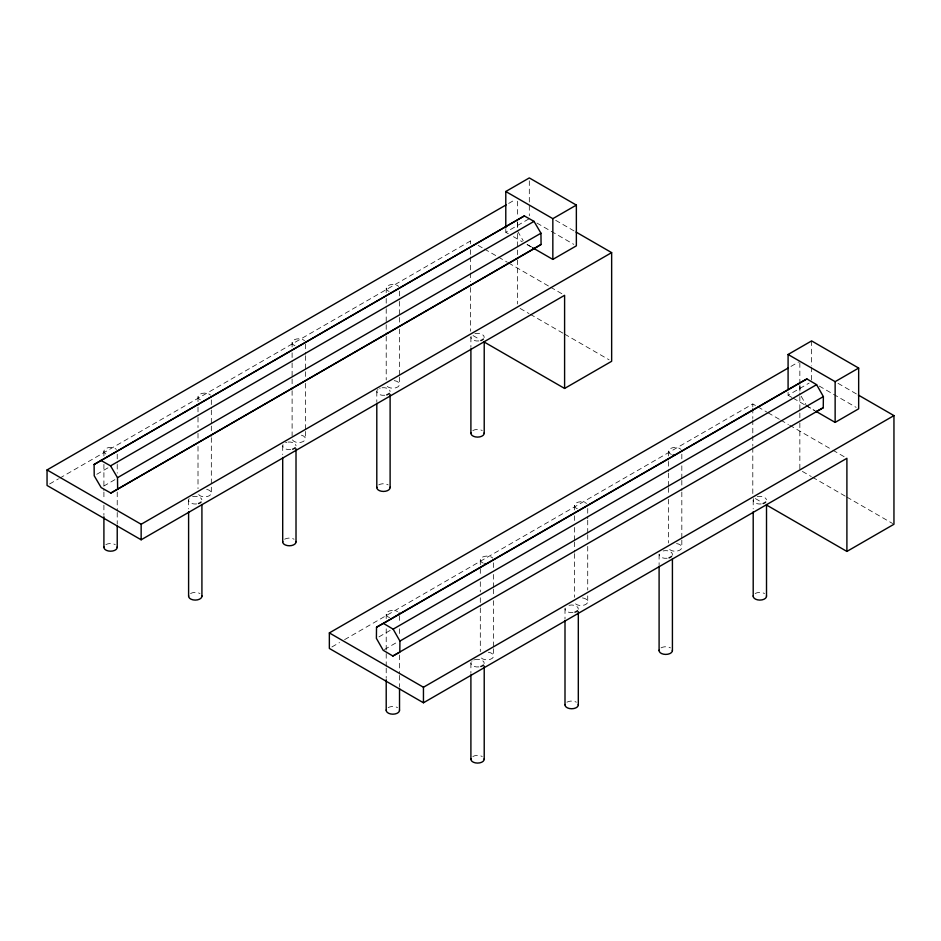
<?xml version="1.0" encoding="UTF-8"?>
<svg xmlns="http://www.w3.org/2000/svg" width="941" height="941" viewBox="0 0 941 941"><rect width="100%" height="100%" fill="white"/><g stroke="black" fill="none" stroke-linecap="round" stroke-linejoin="round"><path stroke-width="0.71" stroke-dasharray="4.71 3.53" d="M799.885 391.091L799.956 384.14M508.646 203.432L515.009 199.763M49.591 483.992L58.495 478.851M59.765 478.122L470.5 240.978L473.041 242.449M505.788 229.345L505.788 232.251L529.312 218.665M96.758 474.299L109.474 466.959M103.698 486.121L115.143 479.522M790.946 366.425L798.58 362.014M331.891 646.973L339.525 642.574M344.606 639.633L752.8 403.971L756.611 406.171M788.087 392.326L788.087 395.232L809.131 383.081M378.941 636.881L390.386 630.282M384.446 649.537L397.161 642.197M527.031 244.484L531.877 247.212M555.696 220.323L574.775 231.333M837.996 383.305L857.075 394.314M536.946 223.076L573.822 244.366M819.246 386.057L856.122 407.347M505.788 232.251L508.328 233.721M513.421 236.661L522.314 241.79M527.407 244.731L531.218 246.93M788.087 395.232L791.899 397.443M793.169 398.172L804.614 404.783M805.896 405.512L814.788 410.652M478.134 245.389L483.215 248.33M484.486 249.059L497.201 256.399M498.471 257.14L507.375 262.268M508.646 263.01L549.344 286.499M550.614 287.24L562.059 293.839M757.881 406.9L766.786 412.04M768.056 412.781L779.501 419.38M780.771 420.121L788.405 424.52M789.675 425.261L831.644 449.48M832.914 450.221L844.359 456.832M520.091 308.425L528.995 313.565M530.265 314.294L563.33 333.385M564.6 334.114L609.109 359.815M802.391 471.406L811.295 476.546M812.565 477.275L845.63 496.366M846.9 497.107L892.68 523.537M473.041 335.584L478.134 338.525M755.341 498.565L760.434 501.506M806.625 405.794L815.106 410.817M517.668 231.286L523.22 240.755M801.203 396.267L805.943 404.606M517.585 222.841L517.644 228.475M811.613 340.913L811.613 365.649M811.613 367.096L811.613 380.199M799.85 362.744L799.85 383.305M799.85 384.775L799.85 395.055M799.85 396.526L799.85 421.486M799.85 422.956L799.85 469.935M753.2 500.165L753.2 508.905M752.8 403.971L752.8 406.877M752.8 408.335L752.8 418.522M752.8 419.98L752.8 434.53M752.8 435.977L752.8 446.163M752.8 447.622L752.8 494.19M681.825 454.185L681.825 460.008M681.825 465.83L681.825 478.934M681.825 480.392L681.825 490.579M681.825 492.037L681.825 538.617M681.825 540.075L681.825 547.356M668.51 451.268L668.51 460.008M668.51 461.466L668.51 471.653M668.51 473.111L668.51 486.215M668.51 487.661L668.51 493.496M668.51 499.318L668.51 542.992M659.1 554.496L659.1 564.682M587.725 508.516L587.725 518.703M587.725 520.161L587.725 533.265M587.725 534.711L587.725 540.534M587.725 546.368L587.725 590.042M587.725 595.865L587.725 601.687M574.41 505.599L574.41 509.963M574.41 515.786L574.41 521.608M574.41 527.442L574.41 540.534M574.41 541.992L574.41 552.191M574.41 553.637L574.41 597.312M565 608.827L565 619.013M529.312 180.837L529.312 215.76M517.55 201.233L517.55 215.912M517.55 221.794L517.55 227.663M517.55 233.533L517.55 258.493M517.55 259.963L517.55 304.014M493.625 562.836L493.625 568.658M493.625 574.481L493.625 587.584M493.625 589.042L493.625 594.865M493.625 600.687L493.625 647.279M493.625 648.737L493.625 656.018M480.31 559.93L480.31 567.211M480.31 568.658L480.31 575.939M480.31 581.761L480.31 591.96M480.31 597.782L480.31 606.51M480.31 607.968L480.31 651.643M470.9 337.184L470.9 347.37M470.9 663.146L470.9 673.344M470.5 240.978L470.5 243.895M470.5 249.718L470.5 255.54M470.5 256.987L470.5 271.537M470.5 272.996L470.5 281.735M470.5 287.546L470.5 331.208M399.525 291.204L399.525 299.932M399.525 301.391L399.525 315.953M399.525 317.399L399.525 323.222M399.525 329.044L399.525 375.635M399.525 377.094L399.525 384.375M399.525 615.708L399.525 622.989M399.525 628.811L399.525 636.092M399.525 655.018L399.525 673.944M399.525 675.403L399.525 687.048M386.21 288.287L386.21 292.651M386.21 298.473L386.21 307.213M386.21 308.672L386.21 323.222M386.21 324.68L386.21 334.878M386.21 336.325L386.21 379.999M386.21 614.261L386.21 618.625M386.21 628.811L386.21 652.113M386.21 653.56L386.21 666.663M386.21 668.122L386.21 678.308M376.8 391.515L376.8 401.701M305.425 344.065L305.425 354.263M305.425 355.722L305.425 370.272M305.425 371.73L305.425 377.553M305.425 383.375L305.425 429.966M305.425 431.425L305.425 438.694M292.11 342.618L292.11 346.982M292.11 352.804L292.11 361.544M292.11 362.991L292.11 377.553M292.11 379.011L292.11 389.198M292.11 390.656L292.11 435.789M282.7 445.834L282.7 454.574M211.325 399.854L211.325 408.594M211.325 410.041L211.325 424.603M211.325 426.061L211.325 436.248M211.325 437.706L211.325 493.025M198.01 396.937L198.01 405.677M198.01 407.135L198.01 415.863M198.01 417.322L198.01 427.52M198.01 433.342L198.01 440.623M198.01 446.446L198.01 488.661M188.6 500.165L188.6 508.905M117.225 454.185L117.225 462.913M117.225 464.372L117.225 473.111M117.225 492.037L117.225 510.963M117.225 512.422L117.225 524.066M103.91 451.268L103.91 457.091M103.91 464.372L103.91 490.579M103.91 492.037L103.91 499.318M103.91 505.141L103.91 515.327M761.222 503.929A6.658 3.846 0 0 1 754.706 502.6A6.658 3.846 0 0 1 753.753 498.636M757.211 496.636A6.658 3.846 0 0 1 766.48 499.765M755.153 593.536A6.658 3.846 0 0 1 764.562 593.536M671.392 454.432A6.658 3.846 0 0 1 670.698 448.434A6.658 3.846 0 0 1 680.99 449.41M676.532 543.592A6.658 3.846 0 0 1 681.802 547.615A6.658 3.846 0 0 1 675.626 551.191A6.658 3.846 0 0 1 668.651 548.144M663.111 550.967A6.658 3.846 0 0 1 669.968 551.52A6.658 3.846 0 0 1 672.274 555.284M667.122 558.26A6.658 3.846 0 0 1 659.135 554.096M661.053 647.867A6.658 3.846 0 0 1 670.462 647.867M577.292 508.763A6.658 3.846 0 0 1 576.362 502.882A6.658 3.846 0 0 1 586.549 503.423M582.432 597.923A6.658 3.846 0 0 1 587.69 602.075A6.658 3.846 0 0 1 581.067 605.522A6.658 3.846 0 0 1 574.445 602.075M569.011 605.298A6.658 3.846 0 0 1 578.28 609.215M573.022 612.579A6.658 3.846 0 0 1 565.141 608.039M566.952 702.186A6.658 3.846 0 0 1 576.362 702.186M483.192 563.094A6.658 3.846 0 0 1 482.498 557.084A6.658 3.846 0 0 1 492.79 558.06M488.332 652.254A6.658 3.846 0 0 1 492.119 658.441A6.658 3.846 0 0 1 480.863 657.536M474.911 659.629A6.658 3.846 0 0 1 484.18 663.546M478.922 666.91A6.658 3.846 0 0 1 471.041 662.358M471.735 661.288A6.658 3.846 0 0 1 472.076 660.97M473.782 659.982A6.658 3.846 0 0 1 474.335 659.794M472.853 756.517A6.658 3.846 0 0 1 482.262 756.517M389.645 617.614A6.658 3.846 0 0 1 387.551 611.944A6.658 3.846 0 0 1 397.572 611.544M388.163 707.62A6.658 3.846 0 0 1 397.572 707.62M105.862 453.985A6.658 3.846 0 0 1 106.556 448.198A6.658 3.846 0 0 1 116.39 449.41M105.862 544.639A6.658 3.846 0 0 1 115.273 544.639M196.622 503.929A6.658 3.846 0 0 1 190.106 502.6A6.658 3.846 0 0 1 189.153 498.636M192.611 496.636A6.658 3.846 0 0 1 201.88 499.765M190.553 593.536A6.658 3.846 0 0 1 199.963 593.536M200.409 399.89A6.658 3.846 0 0 1 200.421 393.985A6.658 3.846 0 0 1 210.49 395.079M206.691 489.367A6.658 3.846 0 0 1 209.373 495.742A6.658 3.846 0 0 1 198.328 494.19M290.722 449.598A6.658 3.846 0 0 1 283.018 444.67M285.582 442.67A6.658 3.846 0 0 1 286.711 442.317M287.993 442.082A6.658 3.846 0 0 1 296.015 445.834M284.653 539.205A6.658 3.846 0 0 1 294.062 539.205M294.992 345.782A6.658 3.846 0 0 1 294.298 339.772A6.658 3.846 0 0 1 304.59 340.748M301.414 435.177A6.658 3.846 0 0 1 303.225 441.552A6.658 3.846 0 0 1 292.428 439.87M384.822 395.267A6.658 3.846 0 0 1 377.118 390.35M377.635 389.645A6.658 3.846 0 0 1 377.976 389.339M379.682 388.351A6.658 3.846 0 0 1 380.235 388.151M382.093 387.751A6.658 3.846 0 0 1 390.115 391.515M378.752 484.874A6.658 3.846 0 0 1 388.163 484.874M389.092 291.451A6.658 3.846 0 0 1 388.398 285.441A6.658 3.846 0 0 1 398.69 286.417M394.232 380.611A6.658 3.846 0 0 1 398.019 386.798A6.658 3.846 0 0 1 386.763 385.892M474.911 333.655A6.658 3.846 0 0 1 484.18 337.584M478.922 340.948A6.658 3.846 0 0 1 471.041 336.396M472.853 430.555A6.658 3.846 0 0 1 482.262 430.555"/><path stroke-width="1.41" d="M376.518 627.224L376.4 638.351L383.175 650.278L392.868 656.006L399.807 652.195L399.925 641.068L393.15 629.153L383.457 623.413L376.518 627.224L799.968 382.752L806.908 378.941L816.6 384.669L823.375 396.596L823.257 407.724L392.868 656.006M94.1 464.501L524.325 215.924L534.018 221.382L540.957 233.215L541.075 244.472L534.3 248.577L110.85 493.06L101.157 487.591L94.218 475.77L94.1 464.501L524.325 215.924M110.85 493.06L541.075 244.472M505.788 227.887L505.788 191.505L529.312 177.92L576.362 205.091L576.362 245.836L552.837 259.41L532.488 247.671M576.045 232.062L611.65 252.623L611.65 361.285L564.6 388.445L564.6 295.309L141.15 539.793L47.05 485.462L47.05 469.935L506.105 204.903M100.875 460.396L110.567 465.866L534.018 221.382M505.788 191.505L552.837 218.665L576.362 205.091M117.625 488.955L117.507 477.687L540.957 233.215M47.05 469.935L141.15 524.266L611.65 252.623M788.087 389.409L788.087 354.486L811.613 340.913L858.663 368.072L858.663 408.817L835.138 422.403L816.059 411.382M858.345 395.055L893.95 415.604L893.95 524.266L846.9 551.426L846.9 458.291L423.45 702.774L329.35 648.443L329.35 632.917L788.405 367.884M383.457 623.413L806.908 378.941M393.15 629.153L816.6 384.669M788.087 354.486L835.138 381.658L858.663 368.072M399.925 641.068L823.375 396.596M329.35 632.917L423.45 687.248L893.95 415.604M816.317 411.535L823.257 407.724M484.486 342.195L564.6 388.445M766.786 505.176L846.9 551.426M110.567 465.866L117.507 477.687M835.138 381.658L835.138 422.403M766.515 504.529L766.515 596.253M753.2 511.81L753.2 596.253M672.415 558.86L672.415 650.584M659.1 566.141L659.1 650.584M578.315 611.732L578.315 704.903M565 620.472L565 704.903M552.837 218.665L552.837 259.41M484.215 341.548L484.215 433.272M484.215 666.063L484.215 759.234M470.9 348.829L470.9 433.272M470.9 674.803L470.9 759.234M423.45 687.248L423.45 702.774M399.525 688.506L399.525 710.337M390.115 394.42L390.115 487.591M386.21 679.767L386.21 710.337M376.8 403.16L376.8 487.591M296.015 448.751L296.015 541.922M282.7 457.491L282.7 541.922M201.915 504.529L201.915 596.253M188.6 511.81L188.6 596.253M141.15 524.266L141.15 539.793M117.225 525.513L117.225 547.356M103.91 516.785L103.91 547.356M765.68 502.035A6.658 3.846 0 0 1 763.08 503.529M766.48 595.853A6.658 3.846 0 0 1 759.857 600.087A6.658 3.846 0 0 1 753.235 595.853M673.803 455.032A6.658 3.846 0 0 1 673.144 454.926M671.58 556.354A6.658 3.846 0 0 1 668.98 557.848M672.38 650.184A6.658 3.846 0 0 1 665.758 654.418A6.658 3.846 0 0 1 659.135 650.184M577.48 610.685A6.658 3.846 0 0 1 574.88 612.179M578.28 704.515A6.658 3.846 0 0 1 571.658 708.749A6.658 3.846 0 0 1 565.035 704.515M485.603 563.683A6.658 3.846 0 0 1 484.944 563.588M483.38 665.016A6.658 3.846 0 0 1 480.78 666.51M484.18 758.834A6.658 3.846 0 0 1 477.558 763.08A6.658 3.846 0 0 1 470.935 758.834M399.207 613.085A6.658 3.846 0 0 1 399.384 613.473M399.49 709.949A6.658 3.846 0 0 1 392.868 714.184A6.658 3.846 0 0 1 386.245 709.949M117.19 546.956A6.658 3.846 0 0 1 110.567 551.203A6.658 3.846 0 0 1 103.945 546.956M201.08 502.035A6.658 3.846 0 0 1 198.48 503.529M201.88 595.853A6.658 3.846 0 0 1 195.257 600.087A6.658 3.846 0 0 1 188.635 595.853M295.18 447.704A6.658 3.846 0 0 1 292.58 449.198M295.98 541.522A6.658 3.846 0 0 1 289.358 545.768A6.658 3.846 0 0 1 282.735 541.522M389.28 393.373A6.658 3.846 0 0 1 386.68 394.867M390.08 487.203A6.658 3.846 0 0 1 383.457 491.437A6.658 3.846 0 0 1 376.835 487.203M483.38 339.042A6.658 3.846 0 0 1 480.78 340.536M484.18 432.872A6.658 3.846 0 0 1 477.558 437.106A6.658 3.846 0 0 1 470.935 432.872"/></g></svg>
